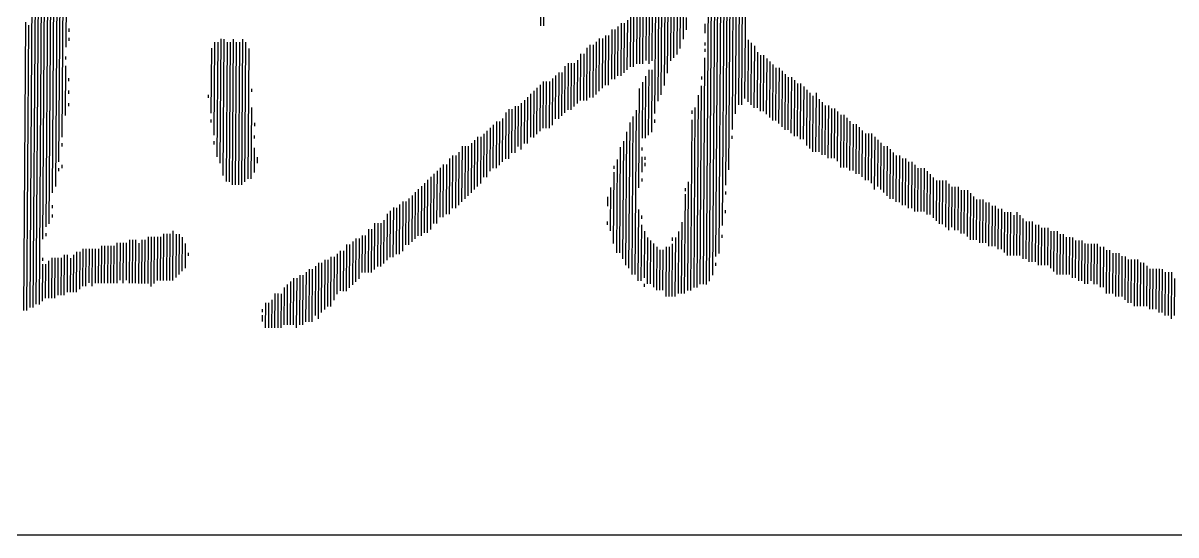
# Model space of a CAD drawing. Extents: x 1738711 to 2346805, y 1189731 to 2516152.
# Drawn here: x 2167656 to 2168186, y 2376519 to 2376755 of the extents above; entities that cross this region are included whole.
import ezdxf
from ezdxf.enums import TextEntityAlignment as Align

# ---------------------------------------------------------------- set-up
doc = ezdxf.new("R2010")
doc.units = 0
doc.header["$LTSCALE"] = 1000
doc.header["$MEASUREMENT"] = 0
doc.layers.add('TK', color=4, linetype='Continuous')
doc.layers.add('签名', color=2, linetype='Continuous')
doc.styles.add('宋体', font='SIMSUN.TTF', dxfattribs={"width": 0.75})

# ---------------------------------------------------------------- blocks, each defined once
blk = doc.blocks.new('hjashrtahreahe')
at = {"layer": 'TK', "color": 7}
blk.add_line((76600, 2200), (83100, 2200), dxfattribs=at)
at = {"layer": 'TK', "style": '宋体', "width": 0.75}
for tag, height, p in [('项目负责人', 350, (6002.88, 57088.65)), ('专业负责人', 350, (6002.88, 56223.66)), ('设计人', 350, (6002.88, 55419.43)), ('版号1', 250, (77303.87, 22193.36)), ('时间1', 250, (82405.29, 22193.36)), ('版号2', 250, (77303.87, 21593.36)), ('时间2', 250, (82405.29, 21593.36)), ('版号3', 250, (77303.87, 20993.36)), ('时间3', 250, (82405.29, 20993.36)), ('建筑会签', 0.0001, (78977.88, 2403.16)), ('电气会签', 0.0001, (82127.88, 2403.16)), ('结构会签', 0.0001, (78977.88, 1803.16)), ('暖通会签', 0.0001, (82127.88, 1803.16)), ('给排水会签', 0.0001, (78977.88, 1249.52)), ('智能化会签', 0.0001, (82127.88, 1249.52))]:
    blk.add_attdef(tag, text='', height=height, dxfattribs=at).set_placement(p, align=Align.CENTER)
for tag, p in [('合作设计单位', (80815.88, 48985.89)), ('版号说明1', (79853.88, 22318.17)), ('版号说明2', (79853.88, 21718.17)), ('版号说明3', (79853.88, 21118.17)), ('浙江绿储科技有限公司', (80545.18, 16035.89)), ('百兆瓦级集中式熔盐储能关键', (80545.18, 14953.21)), ('设备研发及制造基地项目', (80545.18, 14603.3)), ('1#研发楼', (80545.18, 13635.89)), ('图名', (80545.18, 12435.89)), ('工程编号', (78977.88, 11460.89)), ('子项编号', (82127.88, 11460.89)), ('建筑', (78977.88, 10710.89)), ('图号', (82127.88, 10710.89)), ('施工图', (78977.88, 9960.89)), ('2023.03', (82127.88, 9960.89)), ('审定', (79352.88, 8460.89)), ('审核', (79352.88, 7710.89)), ('工程负责', (79352.88, 6960.89)), ('专业负责', (79352.88, 6210.89)), ('设计', (79352.88, 5460.89)), ('制图', (79352.88, 4710.89)), ('校对', (79352.88, 3960.89))]:
    blk.add_attdef(tag, text='', height=250, dxfattribs=at).set_placement(p, align=Align.MIDDLE_CENTER)
blk = doc.blocks.new('A$C579C72A4')
for p, q in [((1677.32, 580.8), (1675.32, 302.81)), ((1679.48, 582.92), (1677.46, 302.8)), ((1681.63, 585.05), (1679.63, 307.06)), ((1202.46, 562.84), (1199.99, 220.7)), ((1204.58, 560.68), (1202.29, 242.07)), ((1206.7, 558.53), (1204.45, 246.33)), ((1208.83, 556.38), (1206.72, 263.42)), ((1210.97, 556.36), (1208.98, 280.51)), ((1213.07, 552.07), (1211.56, 342.51)), ((1674.72, 516.66), (1673.14, 296.42)), ((1672.43, 495.3), (1670.92, 285.74)), ((1199.81, 492.29), (1197.84, 218.58)), ((1670.22, 484.62), (1668.58, 257.96)), ((1668.02, 476.08), (1666.37, 247.28)), ((1197.47, 464.5), (1195.64, 210.04)), ((1659.36, 461.18), (1657.37, 185.33)), ((1661.51, 463.3), (1659.6, 198.14)), ((1663.68, 467.56), (1661.75, 200.27)), ((1665.82, 467.54), (1664.03, 219.5)), ((1657.2, 459.05), (1655.2, 181.07)), ((1195.15, 438.86), (1193.18, 165.15)), ((1192.84, 415.35), (1191.04, 165.17)), ((1190.55, 393.98), (1188.89, 163.04)), ((1539.04, 382.92), (1538.85, 357.26)), ((1541.18, 382.9), (1540.99, 357.24)), ((1188.3, 379.03), (1186.75, 163.06)), ((1624.51, 373.75), (1624.09, 316.01)), ((1654.46, 375.67), (1653.04, 178.94)), ((1607.36, 367.46), (1607.1, 331.11)), ((1609.5, 367.44), (1609.23, 331.09)), ((1611.63, 367.43), (1611.39, 333.21)), ((1613.79, 369.55), (1613.51, 331.06)), ((1615.94, 371.67), (1615.66, 333.18)), ((1618.08, 371.66), (1617.54, 296.82)), ((1620.22, 371.64), (1619.74, 305.35)), ((1622.36, 371.63), (1621.91, 309.61)), ((1626.63, 371.6), (1626.29, 324.55)), ((1628.77, 371.58), (1628.49, 333.09)), ((1630.91, 371.57), (1630.65, 335.21)), ((1633.03, 369.41), (1632.8, 337.34)), ((1635.17, 369.4), (1634.97, 341.6)), ((1183.89, 359.82), (1182.45, 160.95)), ((1186.01, 357.66), (1184.59, 160.94)), ((1594.47, 359), (1594.2, 322.65)), ((1596.6, 358.98), (1596.36, 324.77)), ((1598.76, 361.1), (1598.51, 326.89)), ((1600.91, 363.23), (1600.66, 329.01)), ((1603.05, 363.21), (1602.8, 329)), ((1605.2, 365.34), (1604.96, 331.12)), ((1637.28, 365.1), (1637.16, 348)), ((1639.4, 362.95), (1639.34, 354.4)), ((1652.2, 358.58), (1652.15, 352.17)), ((1213.79, 355.32), (1213.78, 353.19)), ((1583.71, 350.52), (1583.47, 316.31)), ((1585.85, 350.51), (1585.6, 316.29)), ((1588.02, 354.77), (1587.77, 320.55)), ((1590.16, 354.75), (1589.91, 320.54)), ((1592.31, 356.87), (1592.07, 322.66)), ((1213.75, 348.91), (1213.73, 346.77)), ((1312.07, 341.79), (1311.74, 296.88)), ((1314.23, 346.05), (1313.77, 281.9)), ((1316.37, 346.03), (1315.8, 266.91)), ((1318.53, 348.15), (1317.91, 262.62)), ((1320.66, 348.14), (1319.99, 254.05)), ((1322.79, 345.99), (1322.09, 249.76)), ((1324.93, 345.97), (1324.23, 249.74)), ((1327.08, 348.09), (1326.36, 247.59)), ((1329.2, 345.94), (1328.49, 247.58)), ((1331.34, 345.92), (1330.63, 247.56)), ((1333.49, 348.05), (1332.77, 247.54)), ((1335.62, 345.89), (1334.92, 249.67)), ((1570.82, 342.06), (1570.56, 305.71)), ((1572.97, 344.18), (1572.71, 307.83)), ((1575.11, 344.17), (1574.85, 307.82)), ((1577.27, 346.29), (1577, 309.94)), ((1579.42, 348.41), (1579.16, 312.06)), ((1581.56, 348.4), (1581.31, 314.18)), ((1652.11, 345.75), (1652.09, 343.61)), ((1682.06, 347.67), (1681.75, 304.91)), ((1684.18, 345.52), (1683.88, 302.75)), ((1686.31, 343.37), (1686, 300.6)), ((1211.52, 336.1), (1211.5, 333.96)), ((1337.73, 341.6), (1337.08, 251.79)), ((1566.51, 337.81), (1566.28, 305.74)), ((1568.65, 337.8), (1568.42, 305.72)), ((1652.03, 335.06), (1650.91, 178.96)), ((1652.08, 341.47), (1652.06, 339.34)), ((1688.41, 339.07), (1688.14, 300.58)), ((1690.54, 336.92), (1690.26, 298.43)), ((1692.68, 336.9), (1692.4, 298.41)), ((1694.8, 334.75), (1694.52, 296.26)), ((1211.47, 329.68), (1211.22, 295.47)), ((1555.76, 329.34), (1555.53, 297.26)), ((1557.91, 331.46), (1557.68, 299.39)), ((1560.05, 331.45), (1559.82, 299.37)), ((1562.19, 331.43), (1561.97, 301.49)), ((1564.34, 333.55), (1564.13, 303.62)), ((1613.48, 326.78), (1613.16, 281.88)), ((1615.62, 326.77), (1615.31, 284)), ((1696.92, 332.6), (1696.64, 294.11)), ((1699.04, 330.44), (1698.77, 291.95)), ((1701.17, 328.29), (1700.9, 291.94)), ((1703.31, 328.27), (1703.03, 289.78)), ((1705.43, 326.12), (1705.15, 287.63)), ((1213.55, 321.11), (1213.53, 318.97)), ((1540.71, 318.75), (1540.48, 286.68)), ((1542.85, 318.74), (1542.62, 286.66)), ((1544.99, 318.72), (1544.76, 286.65)), ((1547.14, 320.85), (1546.91, 288.77)), ((1549.3, 322.97), (1549.08, 293.03)), ((1551.45, 325.09), (1551.22, 293.02)), ((1553.59, 325.08), (1553.37, 295.14)), ((1609.14, 318.26), (1608.86, 279.77)), ((1611.31, 322.52), (1611, 279.76)), ((1649.8, 322.24), (1649.78, 320.11)), ((1707.55, 323.97), (1707.27, 285.48)), ((1709.67, 321.81), (1709.41, 285.46)), ((1711.81, 321.8), (1711.54, 283.31)), ((1713.94, 319.64), (1713.66, 281.15)), ((1213.49, 312.56), (1213.47, 310.42)), ((1339.66, 313.79), (1339.65, 311.65)), ((1532.1, 310.26), (1531.88, 280.33)), ((1534.25, 312.39), (1534.02, 280.31)), ((1536.41, 314.51), (1536.18, 282.43)), ((1538.56, 316.63), (1538.33, 284.56)), ((1606.97, 314), (1606.48, 245.57)), ((1649.75, 315.83), (1648.77, 178.98)), ((1716.06, 317.49), (1715.8, 281.14)), ((1718.2, 317.47), (1717.92, 278.98)), ((1720.32, 315.32), (1720.06, 278.97)), ((1722.44, 313.17), (1722.17, 274.68)), ((1724.57, 311.01), (1724.29, 272.52)), ((1728.84, 310.98), (1728.55, 270.35)), ((1213.42, 304), (1213.41, 301.87)), ((1309.7, 309.73), (1309.68, 307.59)), ((1525.64, 303.89), (1525.41, 271.82)), ((1527.79, 306.02), (1527.58, 276.08)), ((1529.95, 308.14), (1529.71, 276.06)), ((1647.57, 309.43), (1646.61, 176.85)), ((1726.69, 308.86), (1726.41, 270.37)), ((1730.95, 306.69), (1730.69, 270.34)), ((1733.07, 304.54), (1732.81, 268.19)), ((1735.2, 302.38), (1734.95, 268.17)), ((1737.33, 302.37), (1737.07, 266.02)), ((1339.57, 300.96), (1339.22, 251.78)), ((1514.9, 297.56), (1514.67, 265.48)), ((1517.05, 299.68), (1516.81, 265.46)), ((1519.19, 299.66), (1518.98, 269.73)), ((1521.35, 301.79), (1521.11, 269.71)), ((1523.48, 301.77), (1523.28, 273.97)), ((1602.56, 294.79), (1601.77, 185.73)), ((1604.73, 299.05), (1603.91, 185.71)), ((1643.22, 298.77), (1643.2, 296.63)), ((1645.37, 300.89), (1644.48, 176.87)), ((1739.46, 300.21), (1739.21, 266)), ((1741.6, 300.2), (1741.35, 265.99)), ((1743.72, 298.05), (1743.47, 263.83)), ((1745.84, 295.89), (1745.58, 259.54)), ((1747.98, 295.88), (1747.72, 259.52)), ((1311.71, 292.6), (1311.7, 290.47)), ((1341.63, 290.25), (1341.62, 288.11)), ((1504.13, 286.94), (1503.92, 257)), ((1506.28, 289.06), (1506.07, 259.13)), ((1508.44, 291.19), (1508.21, 259.11)), ((1510.58, 291.17), (1510.36, 261.23)), ((1512.73, 293.29), (1512.51, 263.36)), ((1600.39, 290.52), (1599.66, 190.02)), ((1617.51, 292.54), (1617.49, 290.4)), ((1643.17, 292.35), (1642.32, 174.75)), ((1750.1, 293.72), (1749.86, 259.51)), ((1752.23, 291.57), (1751.98, 257.35)), ((1754.35, 289.41), (1754.12, 257.34)), ((1756.49, 289.4), (1756.24, 255.19)), ((1758.61, 287.25), (1758.38, 255.17)), ((1341.57, 281.7), (1341.56, 279.56)), ((1493.38, 278.46), (1493.13, 244.25)), ((1495.53, 280.59), (1495.28, 246.37)), ((1497.67, 280.57), (1497.44, 248.5)), ((1499.82, 282.69), (1499.61, 252.76)), ((1501.98, 284.82), (1501.75, 252.74)), ((1598.2, 284.12), (1597.54, 192.18)), ((1670.89, 281.46), (1670.88, 279.32)), ((1760.73, 285.09), (1760.5, 253.02)), ((1762.86, 282.94), (1762.62, 250.86)), ((1764.99, 282.92), (1764.76, 250.85)), ((1767.13, 282.91), (1766.89, 248.69)), ((1769.25, 280.75), (1768.99, 244.4)), ((1771.38, 278.6), (1771.15, 246.52)), ((1208.95, 276.24), (1208.93, 274.1)), ((1313.74, 277.62), (1313.73, 275.48)), ((1341.51, 273.14), (1341.39, 256.04)), ((1484.79, 274.25), (1484.52, 235.76)), ((1486.93, 274.23), (1486.67, 237.88)), ((1489.07, 274.22), (1488.82, 240)), ((1491.22, 276.34), (1490.98, 242.13)), ((1593.85, 273.46), (1593.33, 200.76)), ((1596.02, 277.72), (1595.43, 196.47)), ((1608.82, 273.36), (1608.8, 271.22)), ((1773.5, 276.45), (1773.27, 244.37)), ((1775.62, 274.29), (1775.39, 242.22)), ((1777.76, 274.28), (1777.52, 240.06)), ((1779.88, 272.12), (1779.64, 237.91)), ((1343.6, 266.71), (1343.57, 262.44)), ((1476.18, 265.76), (1475.9, 227.27)), ((1478.33, 267.88), (1478.07, 231.53)), ((1480.47, 267.87), (1480.21, 231.51)), ((1482.62, 269.99), (1482.36, 233.64)), ((1591.65, 264.93), (1591.19, 200.78)), ((1608.77, 266.94), (1608.69, 256.25)), ((1610.88, 262.65), (1610.86, 260.51)), ((1610.91, 266.93), (1610.89, 264.79)), ((1782.01, 269.97), (1781.78, 237.89)), ((1784.13, 267.82), (1783.9, 235.74)), ((1786.27, 267.8), (1786.04, 235.72)), ((1788.39, 265.65), (1788.16, 233.57)), ((1790.53, 265.63), (1790.3, 233.56)), ((1792.65, 263.48), (1792.42, 231.4)), ((1794.79, 263.46), (1794.56, 231.39)), ((1206.69, 259.15), (1206.67, 257.01)), ((1208.84, 261.27), (1208.82, 259.13)), ((1465.41, 255.14), (1465.16, 220.93)), ((1467.56, 257.27), (1467.3, 220.91)), ((1469.72, 259.39), (1469.47, 225.18)), ((1471.87, 261.51), (1471.61, 225.16)), ((1474.01, 261.5), (1473.76, 227.28)), ((1589.45, 256.39), (1589.09, 207.21)), ((1589.48, 260.66), (1589.46, 258.53)), ((1796.91, 261.31), (1796.68, 229.23)), ((1799.04, 259.15), (1798.82, 229.22)), ((1801.18, 259.14), (1800.96, 229.2)), ((1803.31, 259.12), (1803.1, 229.19)), ((1805.44, 256.97), (1805.22, 227.03)), ((1807.56, 254.82), (1807.36, 227.02)), ((1456.79, 246.65), (1456.55, 212.44)), ((1458.95, 248.77), (1458.7, 214.56)), ((1461.1, 250.9), (1460.84, 214.55)), ((1463.26, 253.02), (1462.99, 216.67)), ((1608.66, 251.97), (1608.65, 249.83)), ((1640.72, 249.6), (1640.18, 174.76)), ((1809.68, 252.66), (1809.48, 224.86)), ((1811.81, 250.51), (1811.61, 222.71)), ((1813.94, 250.49), (1813.73, 220.56)), ((1816.08, 250.48), (1815.87, 220.54)), ((1818.22, 250.46), (1817.99, 218.39)), ((1820.34, 248.31), (1820.11, 216.23)), ((1450.33, 240.28), (1450.1, 208.21)), ((1452.49, 242.41), (1452.26, 210.33)), ((1454.64, 244.53), (1454.41, 212.45)), ((1585.05, 239.31), (1585, 232.9)), ((1587.23, 245.71), (1587.02, 215.77)), ((1638.52, 241.06), (1638.03, 172.64)), ((1638.55, 245.34), (1638.54, 243.2)), ((1666.34, 243), (1666.32, 240.86)), ((1822.47, 246.15), (1822.27, 218.36)), ((1824.61, 246.14), (1824.39, 216.2)), ((1826.74, 246.12), (1826.53, 216.19)), ((1828.87, 243.97), (1828.65, 214.03)), ((1831, 243.95), (1830.79, 214.02)), ((1833.14, 243.94), (1832.91, 211.86)), ((1835.27, 241.79), (1835.04, 209.71)), ((1837.39, 239.63), (1837.17, 209.69)), ((1202.22, 233.52), (1202.21, 231.38)), ((1437.44, 231.82), (1437.2, 197.61)), ((1439.58, 231.81), (1439.35, 199.73)), ((1441.73, 233.93), (1441.49, 199.72)), ((1443.89, 236.05), (1443.64, 201.84)), ((1446.03, 236.04), (1445.81, 206.1)), ((1448.18, 238.16), (1447.95, 206.08)), ((1606.37, 230.6), (1606.02, 181.42)), ((1839.51, 237.48), (1839.31, 209.68)), ((1841.65, 237.46), (1841.43, 207.53)), ((1843.79, 237.45), (1843.57, 207.51)), ((1845.91, 235.29), (1845.71, 207.49)), ((1848.05, 235.28), (1847.83, 205.34)), ((1850.17, 233.12), (1849.97, 205.33)), ((1852.31, 233.11), (1852.11, 205.31)), ((1854.43, 230.96), (1854.23, 203.16)), ((1856.57, 230.94), (1856.37, 203.14)), ((1202.18, 227.1), (1202.16, 224.96)), ((1430.97, 223.31), (1430.75, 193.38)), ((1433.13, 227.58), (1432.9, 195.5)), ((1435.29, 229.7), (1435.06, 197.62)), ((1608.48, 226.31), (1608.46, 224.17)), ((1666.24, 230.17), (1666.23, 228.03)), ((1858.7, 228.79), (1858.5, 200.99)), ((1860.83, 228.77), (1860.62, 198.83)), ((1862.97, 228.76), (1862.76, 198.82)), ((1865.1, 226.6), (1864.89, 198.8)), ((1867.25, 228.72), (1867.03, 198.79)), ((1869.37, 226.57), (1869.17, 198.77)), ((1871.49, 224.42), (1871.29, 196.62)), ((1285.5, 215.81), (1285.25, 181.6)), ((1420.23, 216.98), (1420.01, 187.04)), ((1422.37, 216.96), (1422.15, 187.02)), ((1424.53, 221.22), (1424.3, 189.15)), ((1426.67, 221.21), (1426.46, 191.27)), ((1428.81, 221.19), (1428.6, 191.25)), ((1584.93, 222.2), (1584.91, 220.07)), ((1608.43, 219.9), (1608.15, 181.41)), ((1610.54, 215.6), (1610.31, 183.53)), ((1634.06, 215.44), (1633.75, 172.67)), ((1636.25, 221.84), (1635.89, 172.65)), ((1873.62, 222.26), (1873.43, 196.6)), ((1875.76, 222.25), (1875.56, 194.45)), ((1877.89, 222.23), (1877.69, 194.43)), ((1880.02, 220.08), (1879.83, 194.42)), ((1882.16, 220.06), (1881.96, 192.26)), ((1884.28, 217.91), (1884.09, 192.25)), ((1886.42, 217.89), (1886.23, 192.23)), ((1888.56, 217.88), (1888.37, 192.22)), ((1890.68, 215.72), (1890.49, 190.06)), ((1892.82, 215.71), (1892.62, 187.91)), ((1894.95, 215.69), (1894.74, 185.76)), ((1197.81, 214.3), (1197.79, 212.16)), ((1246.94, 207.53), (1246.74, 179.73)), ((1249.08, 207.52), (1248.9, 181.86)), ((1251.22, 207.5), (1251.02, 179.7)), ((1253.36, 207.49), (1253.17, 181.83)), ((1255.51, 209.61), (1255.3, 179.67)), ((1257.65, 209.59), (1257.44, 179.66)), ((1259.79, 209.58), (1259.57, 179.64)), ((1261.91, 207.42), (1261.71, 179.63)), ((1264.07, 209.55), (1263.85, 179.61)), ((1266.2, 209.53), (1265.99, 179.6)), ((1268.36, 211.66), (1268.13, 179.58)), ((1270.5, 211.64), (1270.25, 177.43)), ((1272.64, 211.62), (1272.4, 179.55)), ((1274.77, 211.61), (1274.56, 181.67)), ((1276.91, 211.59), (1276.7, 181.66)), ((1279.07, 213.72), (1278.83, 181.64)), ((1281.2, 213.7), (1280.97, 181.63)), ((1283.34, 213.69), (1283.11, 181.61)), ((1287.62, 213.65), (1287.4, 183.72)), ((1289.76, 213.64), (1289.56, 185.84)), ((1291.88, 211.49), (1291.71, 187.96)), ((1293.99, 207.19), (1293.86, 190.09)), ((1409.47, 208.5), (1409.26, 178.56)), ((1411.63, 210.62), (1411.41, 180.69)), ((1413.77, 210.61), (1413.57, 182.81)), ((1415.92, 212.73), (1415.73, 187.07)), ((1418.06, 212.71), (1417.87, 187.05)), ((1612.65, 211.31), (1612.42, 179.24)), ((1614.77, 209.16), (1614.55, 179.22)), ((1616.89, 207.01), (1616.68, 177.07)), ((1629.72, 206.91), (1629.46, 170.56)), ((1629.75, 211.19), (1629.74, 209.05)), ((1631.89, 211.17), (1631.6, 170.55)), ((1663.98, 213.08), (1663.97, 210.94)), ((1897.08, 213.54), (1896.88, 185.74)), ((1899.22, 213.52), (1899.02, 185.73)), ((1901.34, 211.37), (1901.15, 185.71)), ((1903.48, 211.36), (1903.29, 185.7)), ((1905.62, 211.34), (1905.42, 183.54)), ((1907.74, 209.19), (1907.55, 183.53)), ((1909.88, 209.17), (1909.68, 181.37)), ((1912.02, 209.16), (1911.82, 181.36)), ((1914.14, 207), (1913.94, 179.2)), ((1916.28, 206.99), (1916.08, 179.19)), ((1918.42, 206.97), (1918.23, 181.31)), ((1920.55, 206.96), (1920.35, 179.16)), ((1922.69, 206.94), (1922.49, 179.14)), ((1210.53, 199.24), (1210.33, 171.44)), ((1212.67, 199.23), (1212.48, 173.57)), ((1216.95, 199.19), (1216.76, 173.53)), ((1219.1, 201.32), (1218.9, 173.52)), ((1221.24, 201.3), (1221.05, 175.64)), ((1223.39, 203.43), (1223.21, 177.77)), ((1225.53, 203.41), (1225.34, 177.75)), ((1227.67, 203.39), (1227.5, 179.87)), ((1229.81, 203.38), (1229.62, 177.72)), ((1231.94, 203.36), (1231.78, 179.84)), ((1234.08, 203.35), (1233.91, 179.83)), ((1236.24, 205.47), (1236.05, 179.81)), ((1238.38, 205.46), (1238.19, 179.8)), ((1240.51, 205.44), (1240.33, 179.78)), ((1242.65, 205.43), (1242.47, 179.76)), ((1244.79, 205.41), (1244.61, 179.75)), ((1296.08, 200.76), (1296.06, 198.62)), ((1398.72, 200.02), (1398.52, 172.23)), ((1400.87, 202.15), (1400.67, 174.35)), ((1403.01, 202.13), (1402.81, 174.33)), ((1405.18, 206.39), (1404.95, 174.32)), ((1407.32, 206.38), (1407.1, 176.44)), ((1619.02, 204.85), (1618.8, 174.91)), ((1621.14, 202.7), (1620.94, 174.9)), ((1623.28, 202.68), (1623.08, 174.88)), ((1625.43, 204.81), (1625.18, 170.59)), ((1627.57, 204.79), (1627.32, 170.58)), ((1924.81, 204.79), (1924.61, 176.99)), ((1926.95, 204.77), (1926.75, 176.97)), ((1929.08, 202.62), (1928.86, 172.68)), ((1931.21, 202.6), (1931, 172.67)), ((1933.34, 200.45), (1933.14, 172.65)), ((1935.48, 200.43), (1935.26, 170.5)), ((1937.61, 200.42), (1937.4, 170.48)), ((1195.52, 192.93), (1195.33, 167.27)), ((1195.55, 197.21), (1195.53, 195.07)), ((1197.65, 192.92), (1197.48, 169.4)), ((1199.81, 195.04), (1199.62, 169.38)), ((1201.96, 197.16), (1201.76, 169.37)), ((1204.1, 197.15), (1203.9, 169.35)), ((1206.24, 197.13), (1206.05, 171.47)), ((1208.38, 197.12), (1208.19, 171.46)), ((1214.79, 197.07), (1214.62, 173.55)), ((1383.69, 191.58), (1383.44, 157.36)), ((1385.84, 193.7), (1385.57, 155.21)), ((1387.98, 193.69), (1387.74, 159.47)), ((1390.14, 195.81), (1389.89, 161.59)), ((1392.27, 195.79), (1392.04, 163.72)), ((1394.43, 197.92), (1394.18, 163.7)), ((1396.57, 197.9), (1396.35, 167.96)), ((1659.57, 193.87), (1659.55, 191.73)), ((1939.74, 198.26), (1939.54, 170.47)), ((1941.88, 198.25), (1941.66, 168.31)), ((1944, 196.09), (1943.78, 166.16)), ((1946.14, 196.08), (1945.92, 166.14)), ((1948.27, 196.06), (1948.04, 163.99)), ((1950.41, 196.05), (1950.18, 163.97)), ((1952.54, 193.89), (1952.32, 163.96)), ((1954.67, 193.88), (1954.46, 163.94)), ((1956.8, 191.73), (1956.6, 163.93)), ((1368.66, 183.13), (1368.43, 151.06)), ((1370.8, 183.12), (1370.55, 148.9)), ((1372.95, 185.24), (1372.71, 151.03)), ((1375.09, 185.22), (1374.84, 151.01)), ((1377.24, 187.35), (1377, 153.13)), ((1379.4, 189.47), (1379.14, 153.12)), ((1381.54, 189.46), (1381.27, 153.1)), ((1958.92, 189.57), (1958.72, 161.77)), ((1961.06, 189.56), (1960.86, 161.76)), ((1963.2, 189.54), (1963, 161.74)), ((1965.34, 189.53), (1965.12, 159.59)), ((1967.47, 189.51), (1967.26, 159.57)), ((1969.6, 187.36), (1969.38, 157.42)), ((1971.74, 187.34), (1971.52, 157.4)), ((1973.87, 187.33), (1973.64, 155.25)), ((1975.98, 183.03), (1975.8, 157.37)), ((1362.2, 176.76), (1362.01, 151.1)), ((1364.35, 178.89), (1364.15, 151.09)), ((1366.51, 181.01), (1366.29, 151.07)), ((1610.28, 179.25), (1610.26, 177.11)), ((1353.58, 168.27), (1353.45, 149.03)), ((1355.75, 172.53), (1355.58, 149.01)), ((1357.89, 172.52), (1357.72, 149)), ((1360.03, 172.5), (1359.86, 148.98)), ((1347.12, 161.9), (1347.11, 159.76)), ((1349.29, 166.16), (1349.17, 149.06)), ((1351.43, 166.15), (1351.31, 149.04)), ((1347.09, 157.63), (1347.06, 153.35))]:
    blk.add_line(p, q)
blk = doc.blocks.new('harehraehr')
at = {"layer": '签名'}
blk.add_blockref('A$C579C72A4', (2019870.04, 1952403), dxfattribs=at)

msp = doc.modelspace()

# ---------------------------------------------------------------- block references
msp.add_blockref('hjashrtahreahe', (2085566.1, 2374319.49))
at = {"xscale": 0.66666, "yscale": 0.66666, "zscale": 0.66666}
msp.add_blockref('harehraehr', (820301.46, 1074926.44), dxfattribs=at)

doc.saveas('drawing.dxf')
